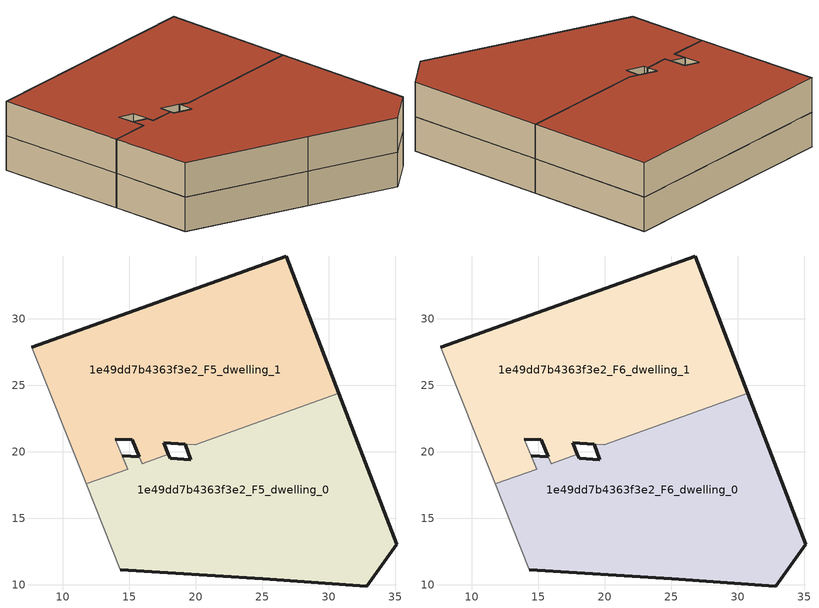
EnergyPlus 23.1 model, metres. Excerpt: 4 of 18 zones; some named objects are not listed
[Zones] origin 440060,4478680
1e49dd7b4363f3e2_F5_dwelling_0
 floor to 1e49dd7b4363f3e2_F4_dwelling_0 (EU_floor_Construction): 32.89,9.89 35.14,13.02 30.77,24.39 19.97,20.52 19.21,20.57 19.64,19.39 18.07,19.49 17.95,19.79 15.97,19.08 15.74,19.62 14.46,19.7 14.88,18.69 11.75,17.57 14.33,11.13 25.04,10.43 z15
 wall outside (EU_wall_Construction): 14.46,19.7 15.74,19.62 / 17.95,19.79 18.07,19.49 19.64,19.39 19.21,20.57 / 30.77,24.39 35.14,13.02 32.89,9.89 25.04,10.43 14.33,11.13 z15:18; 15.97,19.08,18 15.98,19.08,15 15.98,19.08,18; 19.97,20.52,18 19.98,20.52,15 19.98,20.52,18
 wall adiabatic (EU_wall_Construction): 14.33,11.13 11.75,17.57 14.89,18.69 14.46,19.7 z15:18
 wall to 1e49dd7b4363f3e2_F5_dwelling_1 (EU_wall_Construction): 15.74,19.62 15.97,19.08 / 15.98,19.08 17.95,19.79 / 19.21,20.57 19.97,20.52 / 19.98,20.52 30.77,24.39 z15:18
1e49dd7b4363f3e2_F5_dwelling_1
 floor to 1e49dd7b4363f3e2_F4_dwelling_1 (EU_floor_Construction): 30.77,24.39 26.8,34.72 7.65,27.85 11.75,17.57 14.88,18.69 13.94,20.95 15.21,20.88 15.98,19.08 17.95,19.79 17.59,20.68 19.98,20.52 z15
 wall outside (EU_wall_Construction): 15.74,19.63 15.21,20.88 13.94,20.95 / 7.65,27.85 26.8,34.72 30.77,24.39 / 19.21,20.57 17.59,20.68 17.95,19.79 z15:18; 15.74,19.63,18 15.74,19.62,15 15.74,19.63,15; 19.97,20.52,18 19.98,20.52,15 19.97,20.52,15; 15.97,19.08,18 15.98,19.08,15 15.97,19.08,15
 wall adiabatic (EU_wall_Construction): 13.94,20.95 14.89,18.69 / 14.88,18.69 11.75,17.57 7.65,27.85 z15:18; 14.88,18.69,18 14.89,18.69,15 14.88,18.69,15
1e49dd7b4363f3e2_F6_dwelling_0
 floor to 1e49dd7b4363f3e2_F5_dwelling_0 (EU_floor_Construction): 32.89,9.89 35.14,13.02 30.77,24.39 19.97,20.52 19.21,20.57 19.64,19.39 18.07,19.49 17.95,19.79 15.97,19.08 15.74,19.62 14.46,19.7 14.88,18.69 11.75,17.57 14.33,11.13 25.04,10.43 z18
 wall outside (EU_wall_Construction): 14.46,19.7 15.74,19.62 / 17.95,19.79 18.07,19.49 19.64,19.39 19.21,20.57 / 30.77,24.39 35.14,13.02 32.89,9.89 25.04,10.43 14.33,11.13 z18:21; 15.97,19.08,21 15.98,19.08,18 15.98,19.08,21; 19.97,20.52,21 19.98,20.52,18 19.98,20.52,21
 wall adiabatic (EU_wall_Construction): 14.33,11.13 11.75,17.57 14.89,18.69 14.46,19.7 z18:21
 wall to 1e49dd7b4363f3e2_F6_dwelling_1 (EU_wall_Construction): 15.74,19.62 15.97,19.08 / 15.98,19.08 17.95,19.79 / 19.21,20.57 19.97,20.52 / 19.98,20.52 30.77,24.39 z18:21
 roof outside (EU_roof_Construction): 30.77,24.39 35.14,13.02 32.89,9.89 25.04,10.43 14.33,11.13 11.75,17.57 14.88,18.69 14.46,19.7 15.74,19.62 15.97,19.08 17.95,19.79 18.07,19.49 19.64,19.39 19.21,20.57 19.97,20.52 z21
1e49dd7b4363f3e2_F6_dwelling_1
 floor to 1e49dd7b4363f3e2_F5_dwelling_1 (EU_floor_Construction): 30.77,24.39 26.8,34.72 7.65,27.85 11.75,17.57 14.88,18.69 13.94,20.95 15.21,20.88 15.98,19.08 17.95,19.79 17.59,20.68 19.98,20.52 z18
 wall outside (EU_wall_Construction): 15.74,19.63 15.21,20.88 13.94,20.95 / 7.65,27.85 26.8,34.72 30.77,24.39 / 19.21,20.57 17.59,20.68 17.95,19.79 z18:21; 15.74,19.63,21 15.74,19.62,18 15.74,19.63,18; 19.97,20.52,21 19.98,20.52,18 19.97,20.52,18; 15.97,19.08,21 15.98,19.08,18 15.97,19.08,18
 wall adiabatic (EU_wall_Construction): 13.94,20.95 14.89,18.69 / 14.88,18.69 11.75,17.57 7.65,27.85 z18:21; 14.88,18.69,21 14.89,18.69,18 14.88,18.69,18
 roof outside (EU_roof_Construction): 26.8,34.72 30.77,24.39 19.97,20.52 17.59,20.68 17.95,19.79 15.97,19.08 15.21,20.88 13.94,20.95 14.88,18.69 11.75,17.57 7.65,27.85 z21
[Building]
EU S2 Campaign: North Axis=0; Terrain=City; Solar Distribution=FullExterior
[Site:Location]
Madrid: Latitude=40.5; Longitude=-3.5; Time Zone=1; Elevation=609
[SizingPeriod:WeatherFileDays]
AnnualSizingPeriod: Begin Month=1; Begin Day of Month=1; End Month=12; End Day of Month=31; Day of Week for Start Day=Monday; Use Weather File Daylight Saving Period=No; Use Weather File Rain and Snow Indicators=No
[MATERIAL]
EU_InternalMass_Material: Roughness=MediumRough; Thickness=0.1; Conductivity=1; Density=1800; Specific Heat=900; Thermal Absorptance=0.9; Solar Absorptance=0.7; Visible Absorptance=0.7
[MATERIAL:NOMASS] Roughness=MediumRough; Thermal Absorptance=0.9; Solar Absorptance=0.7; Visible Absorptance=0.7
Name | Thermal Resistance
EU_wall_NoMass | 0.459673
EU_roof_NoMass | 0.495815
EU_floor_NoMass | 0.788942
[CONSTRUCTION]
EU_wall_Construction: EU_wall_NoMass
EU_roof_Construction: EU_roof_NoMass
EU_floor_Construction: EU_floor_NoMass
EU_InternalMass_Construction: EU_InternalMass_Material
[ZONE] Type=1; Multiplier=1; Ceiling Height=autocalculate; Floor Area=autocalculate; Part of Total Floor Area=Yes
Name | Volume
1e49dd7b4363f3e2_F5_dwelling_0; 1e49dd7b4363f3e2_F6_dwelling_0 | 668.533
1e49dd7b4363f3e2_F5_dwelling_1; 1e49dd7b4363f3e2_F6_dwelling_1 | 662.07
[INTERNALMASS] Construction=EU_InternalMass_Construction
Name | Zone or ZoneList | Surface Area
1e49dd7b4363f3e2_F5_dwelling_0_EU_InternalMass | 1e49dd7b4363f3e2_F5_dwelling_0 | 222.842
1e49dd7b4363f3e2_F5_dwelling_1_EU_InternalMass | 1e49dd7b4363f3e2_F5_dwelling_1 | 220.699
1e49dd7b4363f3e2_F6_dwelling_0_EU_InternalMass | 1e49dd7b4363f3e2_F6_dwelling_0 | 222.842
1e49dd7b4363f3e2_F6_dwelling_1_EU_InternalMass | 1e49dd7b4363f3e2_F6_dwelling_1 | 220.699
[OTHEREQUIPMENT] Fuel Type=Electricity; Design Level Calculation Method=Watts/Area; Power per Zone Floor Area=1; Fraction Latent=0; Fraction Radiant=0; Fraction Lost=0; Carbon Dioxide Generation Rate=0; EndUse Subcategory=EU_Step8_InternalGains
Name | Zone or ZoneList or Space or SpaceList | Schedule
EU_Step8_InternalGain_1e49dd7b4363f3e2_F5_dwelling_0_f000 | 1e49dd7b4363f3e2_F5_dwelling_0 | EU_Step8_GainSchedule_1e49dd7b4363f3e2_F5_dwelling_0_f000
EU_Step8_InternalGain_1e49dd7b4363f3e2_F5_dwelling_1_f000 | 1e49dd7b4363f3e2_F5_dwelling_1 | EU_Step8_GainSchedule_1e49dd7b4363f3e2_F5_dwelling_1_f000
EU_Step8_InternalGain_1e49dd7b4363f3e2_F6_dwelling_0_f000 | 1e49dd7b4363f3e2_F6_dwelling_0 | EU_Step8_GainSchedule_1e49dd7b4363f3e2_F6_dwelling_0_f000
EU_Step8_InternalGain_1e49dd7b4363f3e2_F6_dwelling_1_f000 | 1e49dd7b4363f3e2_F6_dwelling_1 | EU_Step8_GainSchedule_1e49dd7b4363f3e2_F6_dwelling_1_f000
[ZONEVENTILATION:DESIGNFLOWRATE] Schedule=EU_AlwaysOn; Design Flow Rate Calculation Method=AirChanges/Hour; Air Changes per Hour=0.719161; Ventilation Type=Natural; Fan Pressure Rise=0; Fan Total Efficiency=1; Constant Term Coefficient=1; Temperature Term Coefficient=0; Velocity Term Coefficient=0; Velocity Squared Term Coefficient=0; Minimum Indoor Temperature=-100; Maximum Indoor Temperature=100; Delta Temperature=-100; Minimum Outdoor Temperature=-100; Maximum Outdoor Temperature=100; Maximum Wind Speed=40
Name | Zone or ZoneList or Space or SpaceList
EU_ConstantAir_1e49dd7b4363f3e2_F5_dwelling_0 | 1e49dd7b4363f3e2_F5_dwelling_0
EU_ConstantAir_1e49dd7b4363f3e2_F5_dwelling_1 | 1e49dd7b4363f3e2_F5_dwelling_1
EU_ConstantAir_1e49dd7b4363f3e2_F6_dwelling_0 | 1e49dd7b4363f3e2_F6_dwelling_0
EU_ConstantAir_1e49dd7b4363f3e2_F6_dwelling_1 | 1e49dd7b4363f3e2_F6_dwelling_1
[HVACTEMPLATE:ZONE:IDEALLOADSAIRSYSTEM] System Availability Schedule=EU_AlwaysOn; Maximum Heating Supply Air Temperature=50; Minimum Cooling Supply Air Temperature=13; Maximum Heating Supply Air Humidity Ratio=0.0156; Minimum Cooling Supply Air Humidity Ratio=0.0077; Heating Limit=NoLimit; Cooling Limit=NoLimit; Heating Availability Schedule=EU_AlwaysOn; Cooling Availability Schedule=EU_CoolingOff; Dehumidification Control Type=ConstantSensibleHeatRatio; Cooling Sensible Heat Ratio=0.7; Dehumidification Setpoint=60; Humidification Control Type=None; Humidification Setpoint=30; Outdoor Air Method=None; Outdoor Air Flow Rate per Person=0.00944; Outdoor Air Flow Rate per Zone Floor Area=0; Outdoor Air Flow Rate per Zone=0; Demand Controlled Ventilation Type=None; Outdoor Air Economizer Type=NoEconomizer; Heat Recovery Type=None; Sensible Heat Recovery Effectiveness=0.7; Latent Heat Recovery Effectiveness=0.65
Name | Template Thermostat
1e49dd7b4363f3e2_F5_dwelling_0 | EU_HeatOnly_1e49dd7b4363f3e2_F5_dwelling_0
1e49dd7b4363f3e2_F5_dwelling_1 | EU_HeatOnly_1e49dd7b4363f3e2_F5_dwelling_1
1e49dd7b4363f3e2_F6_dwelling_0 | EU_HeatOnly_1e49dd7b4363f3e2_F6_dwelling_0
1e49dd7b4363f3e2_F6_dwelling_1 | EU_HeatOnly_1e49dd7b4363f3e2_F6_dwelling_1
[SIZING:ZONE] Zone Cooling Design Supply Air Temperature Input Method=SupplyAirTemperature; Zone Cooling Design Supply Air Temperature=13; Zone Heating Design Supply Air Temperature Input Method=SupplyAirTemperature; Zone Heating Design Supply Air Temperature=50; Zone Cooling Design Supply Air Humidity Ratio=0.008; Zone Heating Design Supply Air Humidity Ratio=0.008; Cooling Design Air Flow Method=DesignDay; Cooling Design Air Flow Rate=0; Cooling Minimum Air Flow per Zone Floor Area=0.000762; Cooling Minimum Air Flow=0; Cooling Minimum Air Flow Fraction=0.2; Heating Design Air Flow Method=DesignDay; Heating Design Air Flow Rate=0; Heating Maximum Air Flow per Zone Floor Area=0.002032; Heating Maximum Air Flow=0.141576; Heating Maximum Air Flow Fraction=0.3; Account for Dedicated Outdoor Air System=No; Dedicated Outdoor Air System Control Strategy=NeutralSupplyAir; Dedicated Outdoor Air Low Setpoint Temperature for Design=autosize; Dedicated Outdoor Air High Setpoint Temperature for Design=autosize; Zone Load Sizing Method=Sensible Load Only No Latent Load; Zone Latent Cooling Design Supply Air Humidity Ratio Input Method=HumidityRatioDifference; Zone Cooling Design Supply Air Humidity Ratio Difference=0.005; Zone Latent Heating Design Supply Air Humidity Ratio Input Method=HumidityRatioDifference; Zone Humidification Design Supply Air Humidity Ratio Difference=0.005
1e49dd7b4363f3e2_F5_dwelling_0; 1e49dd7b4363f3e2_F5_dwelling_1; 1e49dd7b4363f3e2_F6_dwelling_0; 1e49dd7b4363f3e2_F6_dwelling_1
[SCHEDULE:CONSTANT]
Name | Hourly Value
EU_AlwaysOn | 1
EU_CoolingOff | 0
[SCHEDULE:FILE] Column Number=1; Rows to Skip at Top=0; Number of Hours of Data=8760; Column Separator=Comma; Interpolate to Timestep=No; Minutes per Item=60; Adjust Schedule for Daylight Savings=Yes
Name | File
EU_Step8_GainSchedule_1e49dd7b4363f3e2_F5_dwelling_0_f000 | ../../schedules/1e49dd7b4363f3e2/1e49dd7b4363f3e2_F5_dwelling_0_f000_gain.csv
EU_Step8_GainSchedule_1e49dd7b4363f3e2_F5_dwelling_1_f000 | ../../schedules/1e49dd7b4363f3e2/1e49dd7b4363f3e2_F5_dwelling_1_f000_gain.csv
EU_Step8_GainSchedule_1e49dd7b4363f3e2_F6_dwelling_0_f000 | ../../schedules/1e49dd7b4363f3e2/1e49dd7b4363f3e2_F6_dwelling_0_f000_gain.csv
EU_Step8_GainSchedule_1e49dd7b4363f3e2_F6_dwelling_1_f000 | ../../schedules/1e49dd7b4363f3e2/1e49dd7b4363f3e2_F6_dwelling_1_f000_gain.csv
